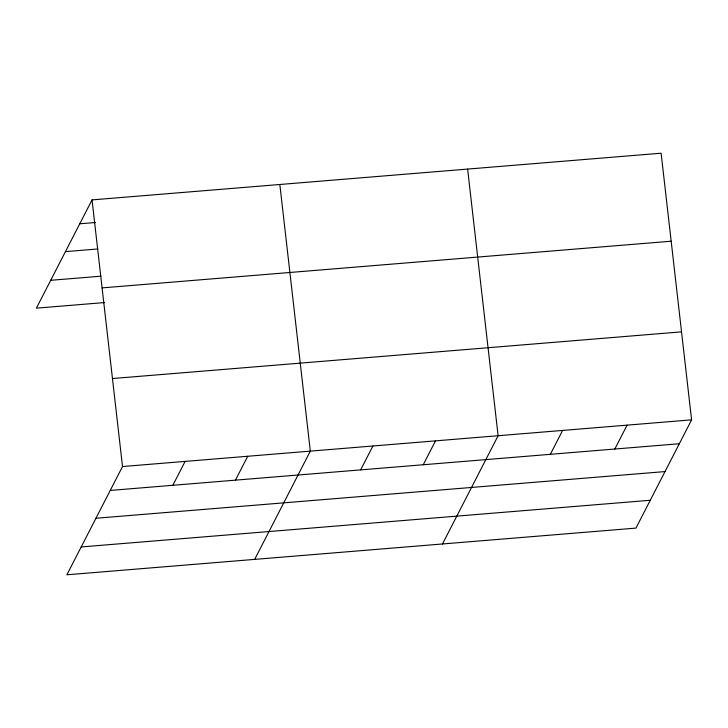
<?xml version="1.0" encoding="UTF-8"?>
<svg xmlns="http://www.w3.org/2000/svg" width="728" height="728" viewBox="0 0 728 728"><rect width="100%" height="100%" fill="white"/><g stroke="black" fill="none" stroke-linecap="round" stroke-linejoin="round"><path stroke-width="1.09" d="M92.037 199.9L122.522 466.539L66.885 574.792L635.963 528.1L691.6 419.847L661.115 153.208L92.037 199.9L36.4 308.153L104.586 302.557M172.845 485.294L185.121 461.397M235.444 480.152L247.72 456.265M254.682 559.386L310.319 451.132L279.834 184.493M360.642 469.888L372.918 445.991M423.241 464.746L435.517 440.859M442.478 543.98L498.116 435.726L467.622 169.087M550.332 454.327L562.608 430.43M614.823 449.03L627.108 425.143M79.752 223.787L95.404 222.504M65.447 251.624L97.861 248.967M50.705 280.307L101.01 276.185M102.093 287.888L671.17 241.205M112.458 378.542L681.535 331.859M122.522 466.539L691.6 419.847M110.247 490.426L679.324 443.743M95.941 518.263L665.01 471.58M81.199 546.946L650.277 500.263"/></g></svg>
